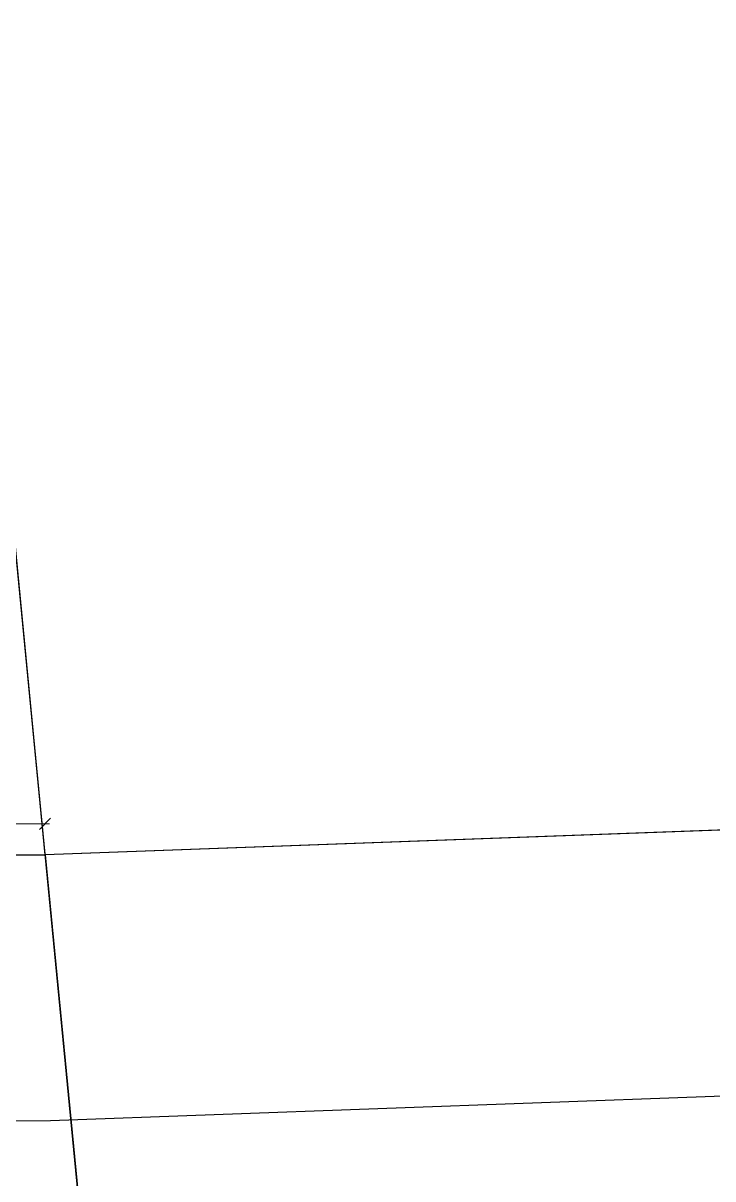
# Model space of a CAD drawing. Header units: millimetres. Extents: x 29397 to 29927, y 26123 to 26652.
# Drawn here: x 29725.01 to 29740.58, y 26299.16 to 26325.26 of the extents above; entities that cross this region are included whole.
import ezdxf

# ---------------------------------------------------------------- set-up
doc = ezdxf.new("R2010")
doc.units = ezdxf.units.MM
doc.header["$LTSCALE"] = 0.3
doc.linetypes.add('CENTER', pattern=[0])
for name, color, linetype in [('_IndivSubPlot', 180, 'Continuous'), ('_IndivSubPlot_DIMENSION', 7, 'Continuous'), ('_InternalRoad', 3, 'Continuous'), ('_Plot', 7, 'Continuous'), ('_SurveyNo', 8, 'Continuous')]:
    doc.layers.add(name, color=color, linetype=linetype)
doc.layers.add('_SideBoundary', color=1, linetype='Continuous', true_color=0xff0000)
doc.layers.get('0').off()
doc.styles.add('PreDCRFont', font='ARIALN.TTF')
doc.dimstyles.new('PDCR-PLOT-INT', dxfattribs={"dimtxt": 0.3, "dimasz": 0.25, "dimexe": 0.25, "dimexo": 0.25, "dimgap": 0.25, "dimtad": 0, "dimzin": 0, "dimdsep": 46, "dimtxsty": 'PreDCRFont', "dimblk": 'OBLIQUE', "dimcen": 0.5, "dimdle": 0.1, "dimadec": 0, "dimazin": 0, "dimtfac": 1, "dimtix": 1, "dimtofl": 0, "dimtmove": 1, "dimatfit": 1, "dimfxl": 1, "dimtolj": 1, "dimtzin": 0, "dimlwd": 15, "dimarcsym": 0})

# ---------------------------------------------------------------- blocks, each defined once
blk = doc.blocks.new('_Oblique')
at = {"color": 0, "linetype": 'ByBlock', "lineweight": -2}
blk.add_line((-0.5, -0.5), (0.5, 0.5), dxfattribs=at)
blk = doc.blocks.new('*D627')
at = {"layer": '_IndivSubPlot_DIMENSION', "color": 0, "lineweight": 15, "transparency": 16777216}
for p, q in [((29725.601, 26307.18), (29717.733, 26307.156)), ((29708.558, 26307.128), (29716.426, 26307.152))]:
    blk.add_line(p, q, dxfattribs=at)
at = {"layer": '_IndivSubPlot_DIMENSION', "color": 0, "lineweight": 15, "transparency": 16777216, "xscale": 0.25, "yscale": 0.25, "zscale": 0.25}
for p, rotation in [((29708.658, 26307.129), 180.1735333746208), ((29725.501, 26307.18), 0.1735333746207961)]:
    blk.add_blockref('_Oblique', p, dxfattribs=dict(at, rotation=rotation))
at = {"layer": '_IndivSubPlot_DIMENSION', "color": 0, "lineweight": 15, "transparency": 16777216, "insert": (29717.079, 26307.154), "char_height": 0.3, "attachment_point": 5, "rotation": 0.1735, "style": 'PreDCRFont'}
blk.add_mtext('\\A1;16.84', dxfattribs=at)

msp = doc.modelspace()

# ---------------------------------------------------------------- linework, layer by layer
at = {"layer": '_IndivSubPlot'}
msp.add_lwpolyline([(29708.66, 26306.429), (29725.503, 26306.48), (29724.32, 26318.676)], dxfattribs=at)
at = {"layer": '_InternalRoad'}
msp.add_lwpolyline([(29705.66, 26294.42), (29725.742, 26294.48), (29757.228, 26295.636), (29763.243, 26295.857), (29769.257, 26296.077), (29825.589, 26298.145), (29825.384, 26304.141), (29825.18, 26310.138), (29725.503, 26306.48), (29705.66, 26306.42), (29705.66, 26294.42)], close=True, dxfattribs=at)
at = {"layer": '_InternalRoad', "linetype": 'CENTER'}
msp.add_lwpolyline([(29705.66, 26300.42), (29725.623, 26300.48), (29825.384, 26304.141)], dxfattribs=at)
at = {"layer": '_Plot'}
msp.add_lwpolyline([(29721.705, 26345.62), (29716.939, 26398.244), (29591.151, 26394.888), (29591.151, 26445.805), (29584.662, 26520.159), (29573.003, 26515.725), (29579.151, 26445.283), (29579.151, 26394.568), (29561.044, 26394.085), (29560.61, 26388.782), (29448.945, 26388.782), (29451.917, 26301.216), (29538.129, 26293.912), (29726.668, 26294.483), (29742.042, 26161.836), (29817.719, 26142.727), (29817.589, 26220.061), (29828.251, 26220.067), (29825.18, 26310.138), (29725.503, 26306.48)], close=True, dxfattribs=at)
at = {"layer": '_SideBoundary'}
msp.add_lwpolyline([(29817.719, 26142.727), (29817.671, 26171.768), (29817.641, 26189.261), (29817.612, 26206.754), (29817.589, 26220.061), (29828.251, 26220.067), (29825.18, 26310.138), (29725.503, 26306.48), (29724.32, 26318.676), (29723.344, 26328.733), (29722.368, 26338.79), (29721.412, 26348.848), (29720.502, 26358.905), (29719.591, 26368.962), (29718.68, 26379.019), (29716.939, 26398.244), (29591.151, 26394.888), (29591.151, 26445.805), (29584.662, 26520.159), (29845.479, 26519.783), (29846.58, 26129.803), (29817.719, 26142.727)], close=True, dxfattribs=at)
at = {"layer": '_SurveyNo'}
for points in [[(29721.705, 26345.62), (29716.939, 26398.244), (29561.044, 26394.085), (29560.61, 26388.782), (29501.445, 26388.782), (29498.646, 26297.257), (29538.129, 26293.912), (29726.668, 26294.483)], [(29825.18, 26310.138), (29725.503, 26306.48), (29726.668, 26294.483), (29735.299, 26220.012), (29828.251, 26220.067)]]:
    msp.add_lwpolyline(points, close=True, dxfattribs=at)

# ---------------------------------------------------------------- dimensions: what is measured, and where the dimension line sits
at = {"layer": '_IndivSubPlot_DIMENSION', "lineweight": 15}
dim = msp.add_aligned_dim(p1=(29708.658, 26307.129), p2=(29725.501, 26307.18), distance=0, text='16.84', dimstyle='PDCR-PLOT-INT', dxfattribs=at)
dim.commit()
dim.dimension.update_dxf_attribs({"geometry": '*D627', "text_midpoint": (29717.079, 26307.154)})

doc.saveas('drawing.dxf')
